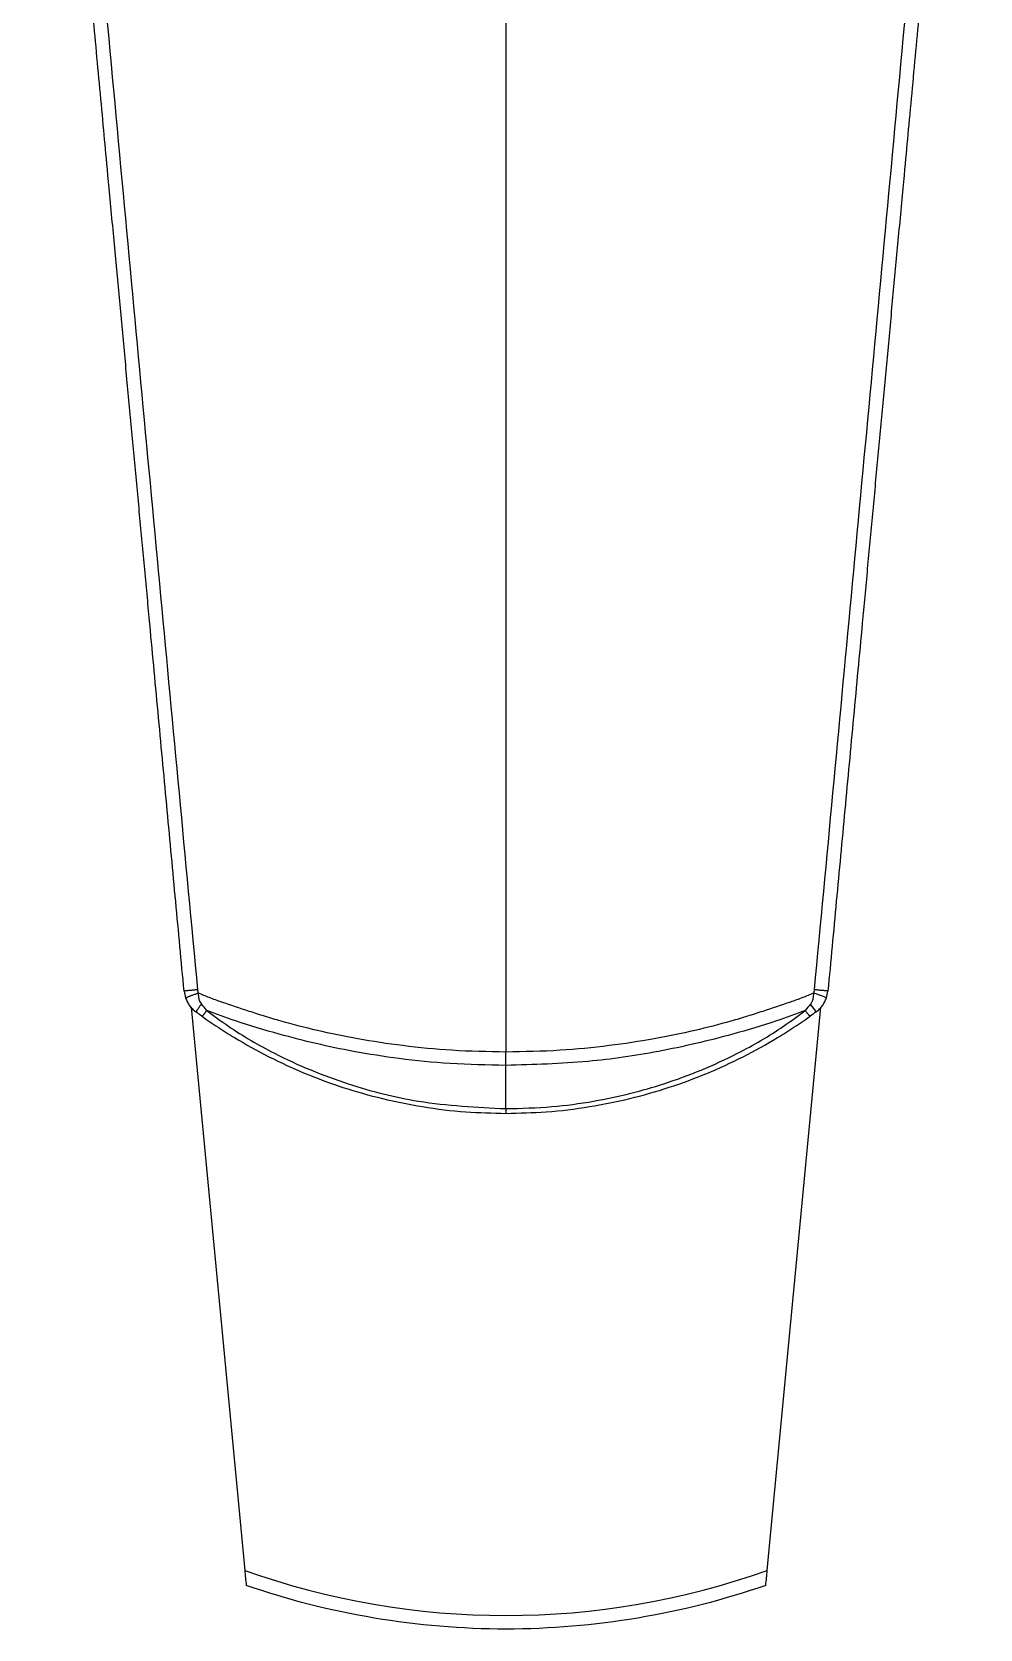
# Model space of a CAD drawing. Extents: x 0 to 1128, y 0 to 827.
# Drawn here: x 278.3 to 327.1, y 521.4 to 603.5 of the extents above; entities that cross this region are included whole.
import ezdxf

# ---------------------------------------------------------------- set-up
doc = ezdxf.new("R2010")
doc.units = 0
doc.header["$LTSCALE"] = 4
doc.header["$MEASUREMENT"] = 0
doc.layers.add('1', color=7, linetype='CONTINUOUS')

msp = doc.modelspace()

# ---------------------------------------------------------------- linework, layer by layer
at = {"layer": '1', "color": 7, "linetype": 'Continuous'}
for p, q in [((286.518, 553.389), (289.283, 524.425)), ((316.16, 524.425), (318.925, 553.389))]:
    msp.add_line(p, q, dxfattribs=at)
msp.add_arc((302.721, 562.176), 40.072, 250.40565, 289.59435, dxfattribs=at)
at = {"layer": '1', "color": 7, "linetype": 'Continuous', "extrusion": (0, 0, -1)}
for start_param, end_param in [(0, 0.33272), (5.950465, 6.283185)]:
    msp.add_ellipse((302.721, 562.326), major_axis=(0, -40.919), ratio=0.999993, start_param=start_param, end_param=end_param, dxfattribs=at)
at = {"layer": '1', "color": 7, "linetype": 'Continuous'}
for points, degree, knots in [([(286.16, 554.211), (284.334, 573.778), (282.247, 596.144), (280.508, 614.778), (278.334, 638.077)], 2, [0, 0, 0, 0.5, 0.5, 1, 1, 1]), ([(279.064, 638.147), (279.727, 630.913), (281.04, 616.609), (283.004, 595.397), (284.936, 574.673), (286.218, 561.02), (286.852, 554.275)], 3, [0, 0, 0, 0, 0.2587, 0.511595, 0.758699, 1, 1, 1, 1]), ([(318.591, 554.275), (319.224, 561.02), (320.507, 574.673), (322.438, 595.397), (324.403, 616.609), (325.715, 630.913), (326.379, 638.147)], 3, [0, 0, 0, 0, 0.241301, 0.488405, 0.7413, 1, 1, 1, 1]), ([(327.109, 638.077), (324.943, 614.866), (323.196, 596.144), (321.112, 573.811), (319.283, 554.211)], 2, [0, 0, 0, 0.5, 0.5, 1, 1, 1]), ([(286.238, 553.855), (286.265, 553.785), (286.32, 553.646), (286.443, 553.456), (286.589, 553.282), (286.708, 553.188), (286.767, 553.14)], 3, [0, 0, 0, 0, 0.247774, 0.49708, 0.747852, 1, 1, 1, 1]), ([(302.721, 551.071), (301.793, 551.089), (300.019, 551.122), (297.474, 551.373), (295.161, 551.723), (293.071, 552.15), (291.478, 552.56), (290.318, 552.905), (289.3, 553.234), (288.353, 553.551), (287.474, 553.857), (287.079, 554.027), (286.889, 554.109)], 3, [0, 0, 0, 0, 0.171223, 0.327378, 0.471742, 0.603211, 0.721761, 0.776192, 0.827386, 0.920055, 0.961575, 1, 1, 1, 1]), ([(286.889, 554.109), (286.891, 554.045), (286.896, 553.922), (286.935, 553.722), (287.009, 553.605), (287.052, 553.537)], 3, [0, 0, 0, 0, 0.314025, 0.606298, 1, 1, 1, 1]), ([(318.554, 554.109), (318.364, 554.027), (317.968, 553.857), (317.09, 553.551), (316.142, 553.233), (315.124, 552.905), (313.964, 552.56), (312.37, 552.15), (310.28, 551.722), (307.968, 551.373), (305.423, 551.122), (303.649, 551.089), (302.721, 551.071)], 3, [0, 0, 0, 0, 0.038443, 0.079979, 0.172673, 0.223877, 0.278315, 0.39687, 0.528335, 0.672685, 0.828867, 1, 1, 1, 1]), ([(318.391, 553.537), (318.421, 553.58), (318.483, 553.669), (318.541, 553.864), (318.549, 554.015), (318.554, 554.109)], 3, [0, 0, 0, 0, 0.257942, 0.537776, 1, 1, 1, 1]), ([(318.676, 553.14), (318.735, 553.188), (318.853, 553.282), (319, 553.456), (319.122, 553.646), (319.178, 553.785), (319.205, 553.855)], 3, [0, 0, 0, 0, 0.252153, 0.502928, 0.752232, 1, 1, 1, 1]), ([(287.082, 552.913), (287.356, 552.723), (287.904, 552.342), (289.043, 551.628), (290.524, 550.805), (292.387, 549.95), (294.993, 548.985), (297.769, 548.317), (300.593, 547.97), (302.031, 547.938), (302.721, 547.922)], 3, [0, 0, 0, 0, 0.059923, 0.120192, 0.241751, 0.364697, 0.489022, 0.74164, 0.875849, 1, 1, 1, 1]), ([(287.328, 553.211), (287.697, 552.938), (288.801, 552.12), (291.181, 550.739), (294.451, 549.394), (298.462, 548.371), (301.212, 548.237), (302.721, 548.163)], 3, [0, 0, 0, 0, 0.083735, 0.250523, 0.500361, 0.72581, 1, 1, 1, 1]), ([(302.721, 550.386), (301.761, 550.404), (299.924, 550.439), (297.308, 550.704), (294.364, 551.163), (291.555, 551.828), (289.046, 552.57), (287.821, 553.027), (287.328, 553.211)], 3, [0, 0, 0, 0, 0.182703, 0.349415, 0.500025, 0.749966, 0.899141, 1, 1, 1, 1]), ([(302.721, 548.163), (303.51, 548.183), (305.018, 548.222), (307.164, 548.513), (309.083, 548.917), (311.596, 549.636), (314.261, 550.74), (316.642, 552.119), (317.746, 552.938), (318.115, 553.211)], 3, [0, 0, 0, 0, 0.143267, 0.274292, 0.393144, 0.499837, 0.749576, 0.916299, 1, 1, 1, 1]), ([(318.115, 553.211), (317.621, 553.027), (316.397, 552.57), (313.888, 551.827), (310.664, 551.07), (306.76, 550.499), (304.131, 550.425), (302.721, 550.386)], 3, [0, 0, 0, 0, 0.100852, 0.250062, 0.50003, 0.73195, 1, 1, 1, 1]), ([(302.721, 547.922), (303.412, 547.938), (304.851, 547.97), (307.676, 548.317), (310.453, 548.986), (313.059, 549.951), (314.921, 550.807), (316.402, 551.629), (317.539, 552.342), (318.087, 552.723), (318.36, 552.913)], 3, [0, 0, 0, 0, 0.124161, 0.258536, 0.511212, 0.635522, 0.758424, 0.87991, 0.940132, 1, 1, 1, 1])]:
    msp.add_open_spline(points, degree=degree, knots=knots, dxfattribs=at)
for points in [[(302.721, 638.161), (302.721, 624.115), (302.721, 610.066), (302.721, 596.018)], [(302.721, 596.018), (302.721, 581.035), (302.721, 566.051), (302.721, 551.071)], [(286.852, 554.275), (286.857, 554.218), (286.87, 554.162), (286.889, 554.109)], [(318.554, 554.109), (318.573, 554.162), (318.585, 554.218), (318.591, 554.275)], [(286.16, 554.211), (286.186, 554.092), (286.212, 553.973), (286.237, 553.855)], [(287.328, 553.211), (287.235, 553.319), (287.143, 553.427), (287.052, 553.537)], [(318.391, 553.537), (318.3, 553.427), (318.208, 553.319), (318.115, 553.211)], [(318.676, 553.14), (318.677, 553.141), (318.551, 553.318), (318.391, 553.537)], [(319.205, 553.855), (319.209, 553.865), (318.883, 553.992), (318.554, 554.109)], [(319.205, 553.855), (319.231, 553.973), (319.257, 554.092), (319.283, 554.211)], [(287.082, 552.913), (286.977, 552.988), (286.872, 553.064), (286.767, 553.14)], [(318.676, 553.14), (318.571, 553.064), (318.466, 552.988), (318.36, 552.913)], [(302.721, 550.386), (302.721, 550.593), (302.721, 550.835), (302.721, 551.071)], [(302.721, 548.163), (302.721, 548.823), (302.721, 549.574), (302.721, 550.386)], [(289.283, 524.425), (289.307, 524.166), (289.332, 523.908), (289.357, 523.651)], [(316.086, 523.651), (316.111, 523.908), (316.135, 524.166), (316.16, 524.425)]]:
    msp.add_open_spline(points, degree=3, dxfattribs=at)
for points, weights in [([(286.852, 554.275), (286.437, 554.236), (286.16, 554.21), (286.16, 554.211)], [1.1424322236, 0.953164690066, 0.95252476311, 1.14051244274]), ([(319.283, 554.211), (319.283, 554.21), (319.006, 554.236), (318.591, 554.275)], [1.14065037164, 0.952524628341, 0.953118411049, 1.14243171977]), ([(286.237, 553.855), (286.233, 553.867), (286.494, 553.968), (286.889, 554.109)], [1.14244788306, 0.952519033547, 0.952517372329, 1.1424428994]), ([(287.052, 553.537), (286.872, 553.29), (286.765, 553.141), (286.767, 553.14)], [1.09085398251, 0.969715351517, 0.969715339164, 1.09085394545]), ([(287.328, 553.212), (287.181, 553.015), (287.091, 552.906), (287.082, 552.913)], [1.0688305365, 0.977037904639, 0.977056491595, 1.06888629737]), ([(318.115, 553.211), (318.263, 553.014), (318.351, 552.906), (318.36, 552.913)], [1.0502370518, 0.971706418494, 0.985245186353, 1.09085335538]), ([(302.721, 548.163), (302.721, 548.008), (302.721, 547.922), (302.721, 547.922)], [1.06887504634, 0.998004763863, 0.981826970234, 1.02034166545])]:
    msp.add_rational_spline(points, weights, degree=3, dxfattribs=at)

doc.saveas('drawing.dxf')
